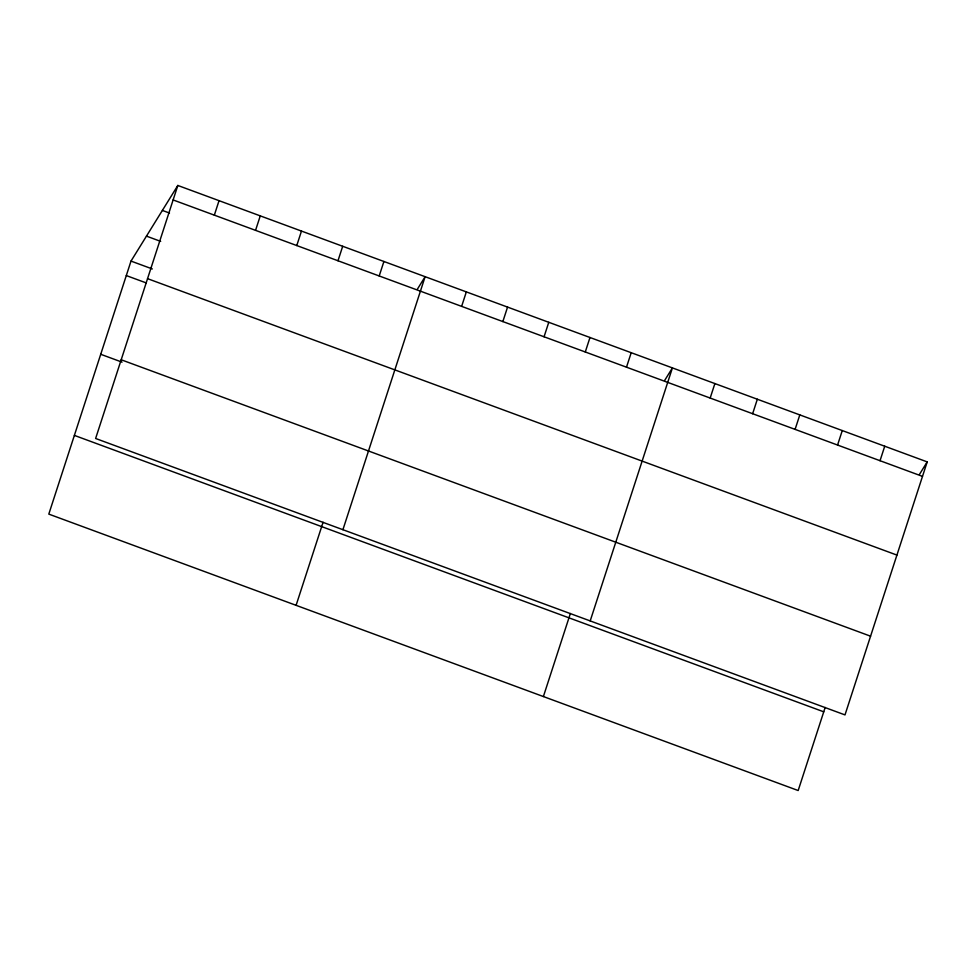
<?xml version="1.0" encoding="UTF-8"?>
<svg xmlns="http://www.w3.org/2000/svg" width="976" height="976" viewBox="0 0 976 976"><rect width="100%" height="100%" fill="white"/><g stroke="black" fill="none" stroke-linecap="round" stroke-linejoin="round"><path stroke-width="1.46" d="M177.827 185.464L95.624 438.48L844.996 714.908L927.2 461.892L177.827 185.464L131.004 261.092L48.8 514.108L798.173 790.536L825.159 707.466M214.342 215.147L219.039 200.666M255.553 230.348L260.263 215.879M296.765 245.549L301.474 231.08M337.989 260.763L342.686 246.281M379.2 275.964L383.91 261.483M296.094 605.327L323.08 522.27M342.918 529.7L425.121 276.684L417.399 289.164M461.636 306.366L466.333 291.897M502.847 321.568L507.557 307.098M544.059 336.781L548.768 322.3M585.283 351.982L589.98 337.501M626.494 367.183L631.204 352.702M543.388 696.547L570.374 613.489M590.199 620.919L672.415 367.903L664.693 380.384M710.174 398.049L714.883 383.568M752.642 413.714L757.339 399.233M795.098 429.379L799.808 414.898M837.567 445.044L842.276 430.562M880.035 460.709L884.732 446.227M919.477 474.373L927.2 461.892M173.13 199.946L922.491 476.373M162.382 210.426L169.482 213.049M146.461 236.131L160.674 241.377M131.004 261.092L152.329 268.949M147.547 278.66L896.92 555.088M126.307 275.574L146.205 282.906M121.195 359.766L870.568 636.193M100.723 354.288L122.049 362.145M74.371 435.394L823.744 711.821"/></g></svg>
